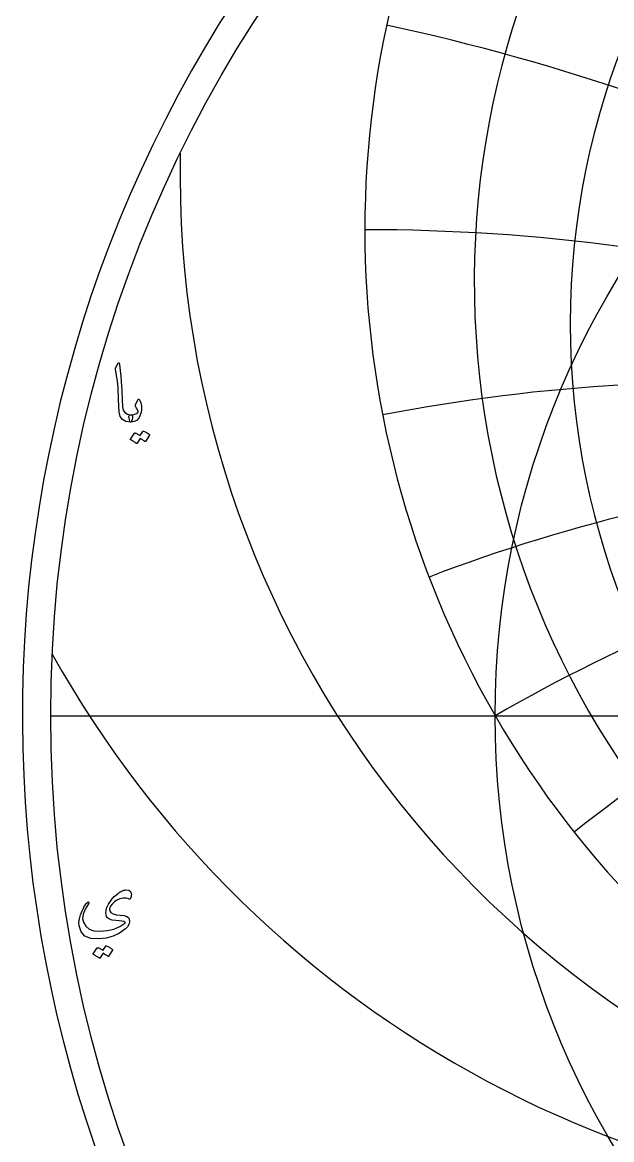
# Model space of a CAD drawing. Header units: millimetres. Extents: x -68 to 68, y -68 to 70.
# Drawn here: x -68.5 to -37.8, y -22.1 to 36.1 of the extents above; entities that cross this region are included whole.
import ezdxf

# ---------------------------------------------------------------- set-up
doc = ezdxf.new("R2010")
doc.units = ezdxf.units.MM
for name, color, linetype in [('CUT_OUTER', 1, 'Continuous'), ('ENGRAVE', 7, 'Continuous'), ('ENGRAVE_FINE', 8, 'Continuous'), ('TEXT', 5, 'Continuous')]:
    doc.layers.add(name, color=color, linetype=linetype)

msp = doc.modelspace()

# ---------------------------------------------------------------- linework, layer by layer
at = {"layer": 'CUT_OUTER'}
msp.add_arc((-0.0002, -0.0002), 68.4749, 142.031029, 87.802838, dxfattribs=at)
at = {"layer": 'ENGRAVE'}
msp.add_lwpolyline([(-67, 0), (0, 0)], dxfattribs=at)
for radius in [67, 43.8575]:
    msp.add_circle((0, 0), radius, dxfattribs=at)
for centre, radius, start, end in [((0, 22.5941), 44.9406, 105.294428, 270), ((0, 20.419), 39.9456, 90, 270), ((0, 25.3211), 50.6423, 149.977264, 270), ((-7.5628, 28.2249), 52.7003, 178.827542, 260.69895), ((0, -75.9634), 87.715, 90, 120), ((0, -75.9634), 87.715, 90, 120), ((-17.6962, 30.6508), 56.357, 209.134376, 274.631503)]:
    msp.add_arc(centre, radius, start, end, dxfattribs=at)
at = {"layer": 'ENGRAVE_FINE'}
for centre, radius, start, end in [((-104.5346, -75.9634), 136.4603, 40, 64.455888), ((-104.5346, -75.9634), 136.4603, 40, 64.455888), ((-73.6016, -75.9634), 114.5038, 50, 77.85344), ((-73.6016, -75.9634), 114.5038, 50, 77.85344), ((-50.6423, -75.9634), 101.2845, 60, 90), ((-50.6423, -75.9634), 101.2845, 60, 90), ((-31.9256, -75.9634), 93.3443, 70, 100.985998), ((-31.9256, -75.9634), 93.3443, 70, 100.985998), ((-15.4665, -75.9634), 89.0681, 80, 110.939448), ((-15.4665, -75.9634), 89.0681, 80, 110.939448), ((15.4665, -75.9634), 89.0681, 100, 128.303856), ((15.4665, -75.9634), 89.0681, 100, 128.303856)]:
    msp.add_arc(centre, radius, start, end, dxfattribs=at)
at = {"layer": 'TEXT'}
for points in [[(-63.4792, 18.3599), (-63.4709, 18.3727), (-63.4632, 18.3812), (-63.456, 18.3855), (-63.4493, 18.3855), (-63.4392, 18.3799), (-63.4302, 18.3631), (-63.4222, 18.3352), (-63.4153, 18.296), (-63.3802, 17.978), (-63.3514, 17.6839), (-63.3291, 17.4138), (-63.3131, 17.1677), (-63.3028, 16.9571), (-63.2934, 16.7685), (-63.2847, 16.6016), (-63.2769, 16.4566), (-63.2701, 16.3333), (-63.2647, 16.2319), (-63.2605, 16.1524), (-63.2577, 16.0946), (-63.2199, 15.9216), (-63.1364, 15.7944), (-63.007, 15.713), (-62.8319, 15.6773), (-62.7832, 15.6646), (-62.7521, 15.6347), (-62.7385, 15.5879), (-62.7425, 15.524), (-62.7625, 15.4234), (-62.784, 15.3516), (-62.8072, 15.3085), (-62.8319, 15.2941), (-63.0784, 15.3266), (-63.2599, 15.424), (-63.3764, 15.5863), (-63.4281, 15.8136), (-63.4362, 15.9223), (-63.4435, 16.0313), (-63.45, 16.1405), (-63.4557, 16.25), (-63.4609, 16.3598), (-63.4658, 16.4699), (-63.4705, 16.5802), (-63.4749, 16.6907), (-63.4829, 16.9017), (-63.4941, 17.0915), (-63.5084, 17.2604), (-63.526, 17.4082), (-63.5468, 17.5502), (-63.5707, 17.7015), (-63.5978, 17.8621), (-63.6282, 18.032), (-63.6322, 18.0626), (-63.6314, 18.0906), (-63.6258, 18.1159), (-63.6154, 18.1385)], [(-62.5764, 16.1926), (-62.4572, 16.4566), (-62.4397, 16.4856), (-62.421, 16.4959), (-62.4013, 16.4877), (-62.3806, 16.4608), (-62.3423, 16.3803), (-62.3124, 16.2963), (-62.2912, 16.2089), (-62.2784, 16.118), (-62.2744, 16.0232), (-62.2794, 15.9238), (-62.2936, 15.8198), (-62.3167, 15.7114), (-62.3872, 15.5288), (-62.4966, 15.3984), (-62.6448, 15.3202), (-62.8319, 15.2941), (-62.8535, 15.3077), (-62.8756, 15.3484), (-62.8982, 15.4163), (-62.9213, 15.5113), (-62.928, 15.5621), (-62.9267, 15.6039), (-62.9174, 15.6366), (-62.9001, 15.6603), (-62.8862, 15.6693), (-62.8703, 15.6752), (-62.8522, 15.6779), (-62.8319, 15.6773), (-62.714, 15.6811), (-62.6116, 15.705), (-62.5246, 15.7492), (-62.453, 15.8136), (-62.4498, 15.8186), (-62.4487, 15.8253), (-62.4498, 15.8335), (-62.453, 15.8434), (-62.4697, 15.9035), (-62.4945, 15.9647), (-62.5272, 16.027), (-62.5679, 16.0904), (-62.5812, 16.1143), (-62.5871, 16.1393), (-62.5855, 16.1654), (-62.5764, 16.1926)], [(-62.1975, 14.8129), (-62.1922, 14.8183), (-62.1847, 14.8215), (-62.1751, 14.8225), (-62.1634, 14.8215), (-62.1215, 14.8058), (-62.0809, 14.7885), (-62.0417, 14.7696), (-62.0037, 14.7491), (-61.9669, 14.7267), (-61.9308, 14.7022), (-61.8956, 14.6756), (-61.8611, 14.6469), (-61.8544, 14.6381), (-61.8515, 14.6288), (-61.8523, 14.6189), (-61.8568, 14.6086), (-62.0612, 14.2849), (-62.0668, 14.2807), (-62.0751, 14.2807), (-62.086, 14.2849), (-62.0995, 14.2935), (-62.1089, 14.3013), (-62.124, 14.3121), (-62.1451, 14.3258), (-62.1719, 14.3424), (-62.2049, 14.3623), (-62.2443, 14.3855), (-62.2901, 14.4123), (-62.3423, 14.4425), (-62.5041, 14.1913), (-62.5115, 14.1835), (-62.5211, 14.1817), (-62.5328, 14.1857), (-62.5466, 14.1955), (-62.5586, 14.204), (-62.5775, 14.2168), (-62.6033, 14.2338), (-62.6361, 14.2551), (-62.6762, 14.2807), (-62.7244, 14.3105), (-62.7806, 14.3446), (-62.8447, 14.3829), (-62.8514, 14.3893), (-62.8543, 14.3957), (-62.8535, 14.402), (-62.849, 14.4084), (-62.6403, 14.7193), (-62.635, 14.7246), (-62.6275, 14.7278), (-62.618, 14.7288), (-62.6063, 14.7278), (-62.5706, 14.7162), (-62.536, 14.7028), (-62.5025, 14.6875), (-62.47, 14.6703), (-62.4386, 14.6515), (-62.4083, 14.6314), (-62.379, 14.61), (-62.3508, 14.5873)], [(-62.936, -9.5508), (-63.0739, -9.5048), (-63.2277, -9.5029), (-63.3975, -9.5452), (-63.5832, -9.6317), (-63.7011, -9.7142), (-63.7993, -9.8127), (-63.8778, -9.9271), (-63.9367, -10.0575), (-63.9425, -10.0836), (-63.9431, -10.1107), (-63.9383, -10.139), (-63.9281, -10.1682), (-63.8606, -10.2592), (-63.7472, -10.3279), (-63.588, -10.3742), (-63.3831, -10.3982), (-63.1809, -10.4197), (-63.034, -10.4588), (-62.9424, -10.5155), (-62.9062, -10.5898), (-62.9022, -10.7452), (-62.9328, -10.8836), (-62.998, -11.0049), (-63.0978, -11.1093), (-63.4148, -11.3256), (-63.7525, -11.485), (-64.111, -11.5875), (-64.4902, -11.633), (-64.9043, -11.6043), (-65.2141, -11.4797), (-65.4195, -11.2594), (-65.5207, -10.9432), (-65.5265, -10.7697), (-65.5015, -10.5813), (-65.4456, -10.3779), (-65.3589, -10.1597), (-65.3287, -10.099), (-65.2976, -10.0405), (-65.2658, -9.9841), (-65.2332, -9.9298), (-65.1996, -9.8774), (-65.1646, -9.8265), (-65.1283, -9.7773), (-65.0906, -9.7296), (-65.0704, -9.71), (-65.0523, -9.702), (-65.0363, -9.7057), (-65.0225, -9.7211), (-65.0148, -9.7403), (-65.0129, -9.7595), (-65.0169, -9.7786), (-65.0267, -9.7978), (-65.2018, -10.0799), (-65.3056, -10.3343), (-65.3381, -10.561), (-65.2992, -10.7601), (-65.1742, -10.9698), (-64.9905, -11.1178), (-64.7484, -11.204), (-64.4476, -11.2285), (-64.0623, -11.1979), (-63.7152, -11.1188), (-63.4065, -10.9914), (-63.1361, -10.8155), (-63.1199, -10.8006), (-63.1138, -10.7856), (-63.1178, -10.7707), (-63.1319, -10.7558), (-63.1891, -10.7282), (-63.2884, -10.7047), (-63.4297, -10.6856), (-63.6131, -10.6707), (-63.7996, -10.6478), (-63.942, -10.6047), (-64.0402, -10.5413), (-64.0942, -10.4578), (-64.1192, -10.3596), (-64.1261, -10.2566), (-64.115, -10.1488), (-64.0857, -10.0362), (-63.9907, -9.8151), (-63.859, -9.6115), (-63.6905, -9.4255), (-63.4853, -9.257), (-63.4308, -9.2171), (-63.3778, -9.1825), (-63.3264, -9.1532), (-63.2767, -9.1293), (-63.2288, -9.1104), (-63.183, -9.0963), (-63.1393, -9.0869), (-63.0978, -9.0824), (-62.9355, -9.0976), (-62.836, -9.1686), (-62.7992, -9.2956), (-62.8253, -9.4784), (-62.845, -9.5277), (-62.87, -9.5561), (-62.9004, -9.5639), (-62.936, -9.5508)], [(-64.1283, -12.0077), (-64.123, -12.0024), (-64.1155, -11.9992), (-64.1059, -11.9981), (-64.0942, -11.9992), (-64.0523, -12.0149), (-64.0117, -12.0322), (-63.9725, -12.0511), (-63.9345, -12.0716), (-63.8977, -12.0939), (-63.8616, -12.1184), (-63.8264, -12.145), (-63.7919, -12.1738), (-63.7852, -12.1826), (-63.7823, -12.1919), (-63.7831, -12.2017), (-63.7876, -12.2121), (-63.992, -12.5357), (-63.9976, -12.54), (-64.0059, -12.54), (-64.0168, -12.5357), (-64.0303, -12.5272), (-64.0397, -12.5193), (-64.0548, -12.5086), (-64.0758, -12.4949), (-64.1027, -12.4782), (-64.1357, -12.4584), (-64.1751, -12.4351), (-64.2209, -12.4084), (-64.2731, -12.3782), (-64.4349, -12.6294), (-64.4423, -12.6371), (-64.4519, -12.639), (-64.4636, -12.635), (-64.4774, -12.6251), (-64.4894, -12.6166), (-64.5083, -12.6038), (-64.5341, -12.5868), (-64.5669, -12.5655), (-64.607, -12.54), (-64.6552, -12.5102), (-64.7114, -12.4761), (-64.7755, -12.4378), (-64.7822, -12.4314), (-64.7851, -12.425), (-64.7843, -12.4186), (-64.7798, -12.4122), (-64.5711, -12.1014), (-64.5658, -12.0961), (-64.5583, -12.0929), (-64.5488, -12.0918), (-64.5371, -12.0929), (-64.5014, -12.1045), (-64.4668, -12.1179), (-64.4333, -12.1332), (-64.4008, -12.1504), (-64.3694, -12.1691), (-64.3391, -12.1892), (-64.3098, -12.2106), (-64.2816, -12.2334)]]:
    msp.add_lwpolyline(points, close=True, dxfattribs=at)

doc.saveas('drawing.dxf')
